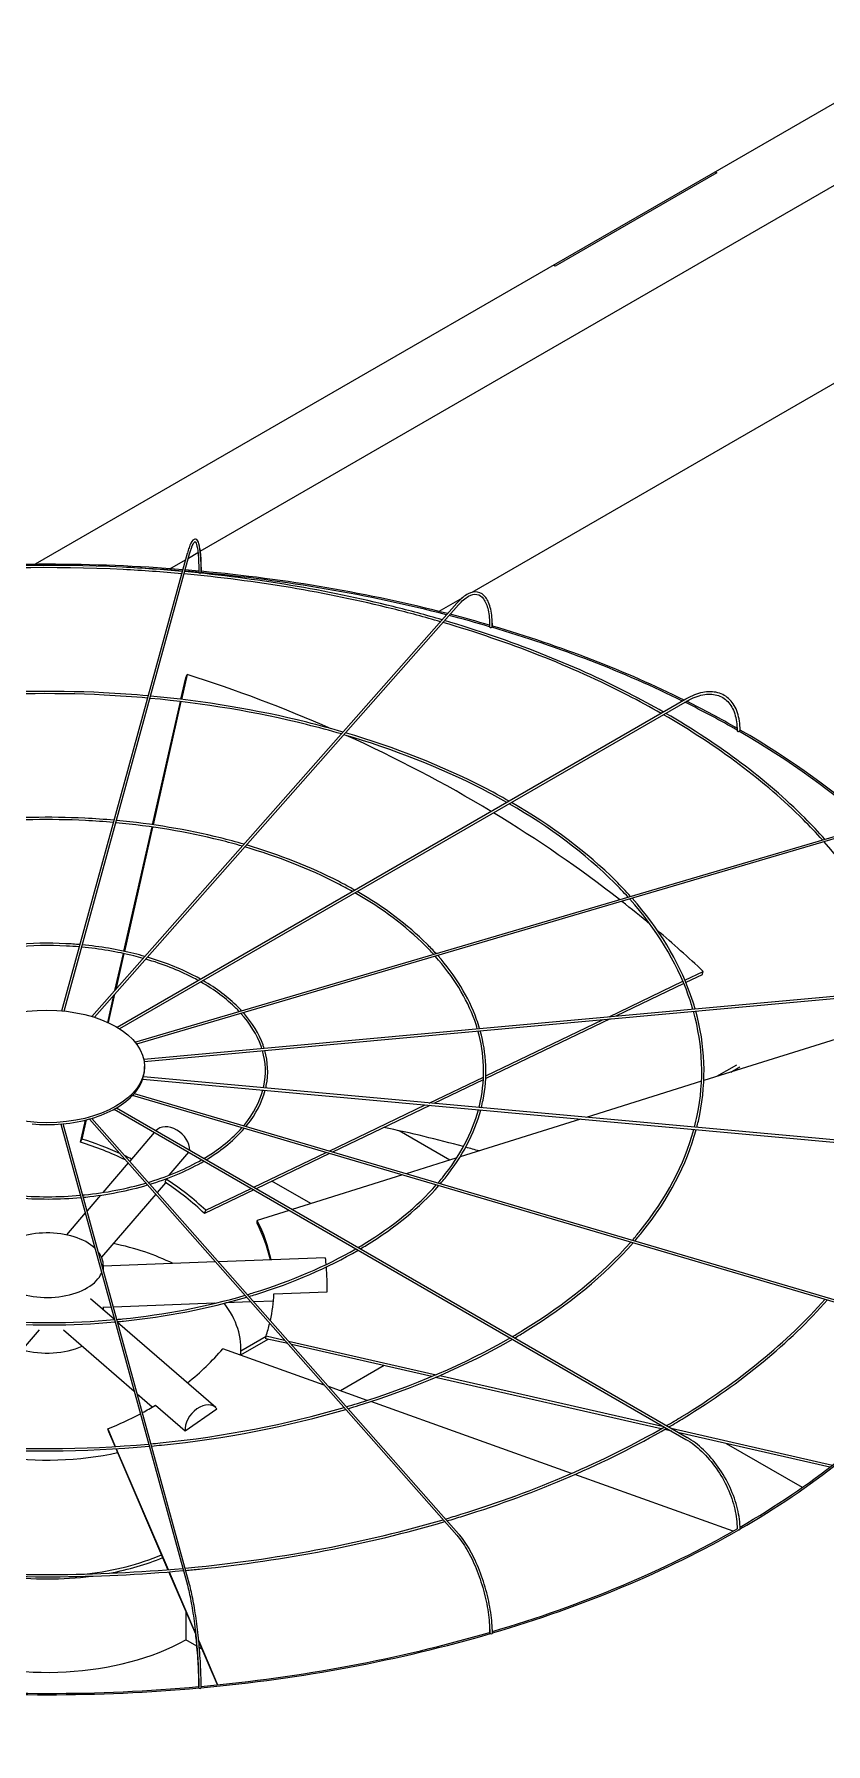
# Model space of a CAD drawing. Header units: millimetres. Extents: x -312439 to 477422, y -331570 to 212570.
# Drawn here: x 446152 to 447000, y 89317 to 91149 of the extents above; entities that cross this region are included whole.
import ezdxf

# ---------------------------------------------------------------- set-up
doc = ezdxf.new("R2010")
doc.units = ezdxf.units.MM

msp = doc.modelspace()

# ---------------------------------------------------------------- linework, layer by layer
at = {"color": 3, "linetype": 'Continuous', "lineweight": 0, "extrusion": (-1.11022e-16, 0.816497, 0.57735)}
for p, q in [((447136.996, 91148.621), (446153.38, 90580.73)), ((446330.1, 90594.759), (447136.916, 91060.575)), ((446883.474, 91000.25), (446710.269, 90900.25)), ((446881.742, 91001.25), (446883.474, 91000.25)), ((446710.269, 90900.25), (446708.537, 90901.25)), ((447136.916, 90848.575), (446620.875, 90550.638)), ((446181.819, 90102.431), (446316.287, 90592.6)), ((446184.294, 90102.194), (446318.649, 90591.952)), ((446297.632, 90576.014), (446314.392, 90585.69)), ((446317.41, 90587.432), (446327.616, 90593.325)), ((446604.808, 90539.011), (446214.131, 90096.329)), ((446216.695, 90095.533), (446606.645, 90537.39)), ((446610.443, 90544.615), (446585.623, 90530.286)), ((446309.403, 90436.102), (446314.632, 90459.185)), ((446315.962, 90462.617), (446309.942, 90436.037)), ((446314.632, 90459.185), (446315.962, 90462.617)), ((446850.321, 90436.404), (446241.129, 90084.687)), ((446851.546, 90434.283), (446243.494, 90083.224)), ((446278.973, 90301.756), (446308.859, 90433.7)), ((446309.398, 90433.635), (446279.509, 90301.68)), ((446248.28, 90166.25), (446278.431, 90299.36)), ((446278.966, 90299.283), (446248.808, 90166.136)), ((446260.171, 90068.854), (447028.741, 90294.948)), ((447029.432, 90292.598), (446261.807, 90066.782)), ((446238.766, 90124.243), (446247.739, 90163.861)), ((446248.266, 90163.747), (446239.51, 90125.086)), ((446849.264, 90135.105), (446868.87, 90144.515)), ((446867.54, 90141.083), (446868.87, 90144.515)), ((446269.548, 90050.558), (447122.636, 90128.567)), ((446270.005, 90048.14), (447122.859, 90126.128)), ((446768.09, 90096.146), (446847.053, 90134.044)), ((446848.029, 90131.719), (446775.28, 90096.804)), ((446867.54, 90141.083), (446850.241, 90132.78)), ((446231.009, 90090), (446237.638, 90119.263)), ((446238.382, 90120.106), (446231.51, 90089.769)), ((446768.949, 90093.765), (446635.79, 90029.857)), ((446635.909, 90032.708), (446761.758, 90093.108)), ((447094.976, 90098.395), (446869.449, 90027.744)), ((446270.414, 90040.805), (446270.414, 90042.805)), ((446904.48, 90044.358), (446883.122, 90032.027)), ((446898.269, 90036.772), (446907.944, 90042.358)), ((446268.478, 90029.244), (447122.636, 89951.137)), ((447122.859, 89953.577), (446269.201, 90031.638)), ((446575.349, 90003.643), (446633.414, 90031.51)), ((446633.271, 90028.648), (446580.238, 90003.196)), ((446866.962, 90026.965), (446743.448, 89988.271)), ((446237.731, 89996.979), (446850.321, 89643.3)), ((446240.208, 89998.377), (446851.546, 89645.421)), ((447028.741, 89784.756), (446257.413, 90011.661)), ((446259.251, 90013.674), (447029.432, 89787.106)), ((446468.185, 89952.211), (446571.044, 90001.577)), ((446575.933, 90001.13), (446471.794, 89951.149)), ((446180.773, 89981.088), (446316.287, 89487.105)), ((446318.649, 89487.753), (446183.251, 89981.311)), ((446201.936, 89961.644), (446207.32, 89985.413)), ((446207.906, 89985.56), (446203.266, 89965.076)), ((446211.386, 89986.486), (446604.808, 89540.693)), ((446213.989, 89987.238), (446606.645, 89542.314)), ((446737.37, 89986.367), (446608.388, 89945.961)), ((446201.936, 89961.644), (446203.266, 89965.076)), ((446280.828, 89972.097), (446254.481, 89941.356)), ((446597.504, 89942.551), (446543.119, 89973.95)), ((446317.62, 89950.855), (446296.496, 89926.207)), ((446387.359, 89913.419), (446464.887, 89950.628)), ((446468.495, 89949.566), (446390.001, 89911.894)), ((446604.784, 89944.832), (446550.779, 89927.914)), ((446252.871, 89939.478), (446225.667, 89907.736)), ((446546.576, 89926.597), (446428.567, 89889.628)), ((446223.236, 89904.899), (446208.826, 89888.086)), ((446282.414, 89906.003), (446224.447, 89838.367)), ((446292.961, 89918.309), (446284.023, 89907.881)), ((446387.326, 89910.61), (446334.614, 89885.311)), ((446335.944, 89888.743), (446384.684, 89912.136)), ((446448.485, 89895.868), (446406.779, 89919.946)), ((446334.614, 89885.311), (446335.944, 89888.743)), ((446425.391, 89888.633), (446391.048, 89877.875)), ((446206.902, 89885.841), (446186.845, 89862.438)), ((446390.953, 89874.918), (446391.048, 89877.875)), ((446346.524, 89833.358), (446226.25, 89828.9)), ((446463.89, 89837.708), (446349.688, 89833.475)), ((446226.25, 89829.944), (446226.25, 89824.57)), ((446408.892, 89799.281), (446466.12, 89801.402)), ((446238.153, 89771.592), (446212.611, 89793.727)), ((446234.576, 89784.963), (446225.569, 89784.63)), ((446226.25, 89784.655), (446226.25, 89781.907)), ((446345.704, 89789.082), (446237.09, 89785.057)), ((446384.335, 89790.514), (446357.608, 89789.523)), ((446408.414, 89791.407), (446387.499, 89790.631)), ((446093.069, 89685.075), (446157.91, 89760.732)), ((446259.328, 89694.736), (446183.654, 89760.313)), ((446346.597, 89677.617), (446241.604, 89768.602)), ((446462.843, 89701.556), (446354.137, 89740.383)), ((446400.507, 89753.389), (446373.529, 89737.813)), ((446373.529, 89733.813), (446402.733, 89750.674)), ((446373.529, 89733.457), (446373.529, 89740.707)), ((446400.437, 89751.198), (446400.532, 89754.155)), ((446423.716, 89745.891), (446400.437, 89751.198)), ((446400.532, 89754.155), (446420.426, 89749.62)), ((446424.515, 89748.688), (446582.684, 89712.632)), ((446578.106, 89710.698), (446427.806, 89744.959)), ((446526.91, 89722.368), (446480.154, 89695.373)), ((446823.765, 89654.699), (446582.199, 89709.765)), ((446586.743, 89711.707), (446826.499, 89657.054)), ((446278.715, 89677.935), (446262.66, 89691.848)), ((446508.865, 89685.118), (446467.614, 89699.852)), ((446281.99, 89679.89), (446313.786, 89652.337)), ((446313.786, 89652.337), (446347.981, 89676.157)), ((446727.874, 89606.894), (446512.639, 89683.77)), ((446230.943, 89654.566), (446239.063, 89635.651)), ((446232.178, 89651.23), (446230.943, 89654.566)), ((446238.871, 89635.639), (446232.178, 89651.23)), ((446835.023, 89652.132), (446827.289, 89653.895)), ((446834.594, 89655.209), (447007.311, 89615.837)), ((447004.345, 89613.535), (446843.118, 89650.287)), ((446295.476, 89503.784), (446239.898, 89633.248)), ((446240.09, 89633.259), (446295.667, 89503.799)), ((446974.974, 89591.899), (446893.888, 89638.714)), ((446900.931, 89545.083), (446731.245, 89605.69)), ((446325.172, 89434.611), (446296.496, 89501.409)), ((446296.686, 89501.424), (446325.105, 89435.226)), ((446314.571, 89459.305), (446314.571, 89428.629)), ((446326.426, 89421.784), (446314.571, 89428.629)), ((446328.422, 89427.499), (446348.635, 89380.415)), ((446348.446, 89380.395), (446328.48, 89426.905)), ((446332.079, 89418.52), (446329.088, 89420.248))]:
    msp.add_line(p, q, dxfattribs=at)
at = {"color": 3, "linetype": 'Continuous', "lineweight": 0}
for centre, major_axis, ratio, start_param, end_param in [((446166.355, 89975.269), (-1048.768, 0), 0.57735027, 4.57359934, 4.85199434), ((446166.355, 89975.269), (-1046.319, 0), 0.57735027, 4.57364216, 4.63432464), ((446166.355, 89975.269), (-1046.319, 0), 0.57735027, 4.55682048, 4.57124415), ((446166.355, 89975.269), (-1048.768, 0), 0.57735027, 4.55718579, 4.57120693), ((446329.698, 90572.024), (1.225, -0.004), 0.56474576, 3.14159265, 4.55699194), ((446329.698, 90572.024), (1.225, -0.004), 0.56474576, 4.55699194, 6.12778827), ((446166.355, 89975.269), (-1046.319, 0), 0.57735027, 4.2914666, 4.55448885), ((446329.89, 90572.722), (1.225, 0), 0.57735027, 5.71748689, 6.28318531), ((446166.355, 89975.269), (-1048.768, 0), 0.57735027, 4.29134899, 4.55463788), ((446166.355, 89975.269), (-1048.768, 0), 0.57735027, 4.24381435, 4.28857014), ((446166.355, 89975.269), (-1046.319, 0), 0.57735027, 4.24262693, 4.28868124), ((446641.219, 90513.585), (1.225, -0.01), 0.56597275, 3.14159265, 4.24604342), ((446641.219, 90513.585), (1.225, -0.01), 0.56597275, 4.24604342, 5.81683974), ((446166.355, 89975.269), (-1046.319, 0), 0.57735027, 4.00461262, 4.24016109), ((446641.775, 90514.215), (1.225, 0), 0.57735027, 5.29033196, 6.28318531), ((446166.355, 89975.269), (-1048.768, 0), 0.57735027, 4.00443097, 4.24060103), ((446167.685, 89807.99), (-942.562, 365.4), 0.65992862, 4.64663537, 4.80984928), ((446166.355, 89975.269), (-1046.319, 0), 0.57735027, 3.92863661, 4.00129229), ((446166.355, 89975.269), (-1048.768, 0), 0.57735027, 3.93098858, 4.00111844), ((446906.214, 90402.427), (1.225, -0.016), 0.56830663, 3.14159265, 3.93464288), ((446906.214, 90402.427), (1.225, -0.016), 0.56830663, 3.93464288, 5.50543921), ((446166.355, 89975.269), (-1046.319, 0), 0.57735027, 3.70570419, 3.9258203), ((446907.08, 90402.927), (-1.225, 0), 0.57735027, 1.83263032, 3.14159265), ((446166.355, 89975.269), (-1048.768, 0), 0.57735027, 3.70411228, 3.92650775), ((446167.685, 89807.99), (-942.562, 365.4), 0.65992862, 4.45394149, 4.62923067), ((446167.685, 89807.99), (-942.562, 365.4), 0.65992862, 4.28319099, 4.45112181), ((446167.685, 89807.99), (-942.562, 365.4), 0.65992862, 4.23904287, 4.2800546), ((446167.685, 89807.99), (-942.562, 365.4), 0.65992862, 4.15803474, 4.22871948), ((446165.922, 90040.805), (-104.492, 0), 0.57735027, 2.98808135, 3.14159265), ((446165.922, 90040.805), (-104.492, 0), 0.57735027, 2.67392209, 2.98094469), ((446165.922, 90040.805), (-104.492, 0), 0.57735027, 2.04560356, 2.35262616), ((446165.922, 90040.805), (-104.492, 0), 0.57735027, 2.35976282, 2.66678542), ((446165.922, 90040.805), (-104.492, 0), 0.57735027, 1.41728503, 1.72430763), ((446165.922, 90040.805), (-104.492, 0), 0.57735027, 1.73144429, 2.03846689), ((446298.945, 89959.264), (-16.786, 14.386), 0.73180825, 3.6699438, 6.25547108), ((446166.355, 89410.381), (1046.319, 0), 0.57735027, 1.13086203, 1.21917829), ((446166.355, 89804.558), (-226.18, 87.683), 0.65992862, 4.59602029, 4.80984928), ((446167.685, 89807.99), (226.18, -87.683), 0.65992862, 1.48816133, 1.66825663), ((446167.685, 89807.99), (226.18, -87.683), 0.65992862, 1.43137513, 1.46305029), ((446166.355, 89410.381), (1046.319, 0), 0.57735027, 1.11315293, 1.12829513), ((446166.355, 89804.558), (-226.18, 87.683), 0.65992862, 4.15803474, 4.39268064), ((446167.685, 89807.99), (226.18, -87.683), 0.65992862, 1.01644208, 1.25303729), ((446166.355, 89804.558), (242.456, -7.798), 0.79709982, 0.20115917, 0.41264052), ((446166.45, 89807.514), (242.456, -7.798), 0.79709982, 0.18583027, 0.41264052), ((446166.355, 89829.944), (-59.895, 0), 0.57735027, 3.69756416, 5.76575409), ((446166.355, 89740.707), (-207.174, 0), 0.57735027, 4.00561733, 4.36390833), ((446166.355, 89829.944), (-59.895, 0), 0.57735027, 3.02719924, 3.57014533), ((446464.709, 89815.616), (-0.819, 22.092), 0.05230802, 5.46284956, 6.28318531), ((446166.355, 89829.944), (-59.895, 0), 0.57735027, 0.78539816, 2.89978042), ((446464.709, 89815.616), (-0.819, 22.092), 0.05230802, 4.01155215, 5.31083021), ((446166.45, 89807.514), (242.456, -7.798), 0.79709982, 6.13145768, 6.28093219), ((446166.355, 89740.707), (-207.174, 0), 0.57735027, 3.08204121, 3.55783774), ((446166.45, 89807.514), (242.456, -7.798), 0.79709982, 6.04401129, 6.11604234), ((446166.355, 89770.322), (-59.895, 0), 0.57735027, 1.1079301, 2.23846982), ((446165.12, 89807.895), (-227.492, -84.221), 0.6873805, 2.02158825, 2.2576377), ((446166.355, 89975.269), (-1046.319, 0), 0.57735027, 2.35898226, 2.6687056), ((446166.355, 89975.269), (-1048.768, 0), 0.57735027, 2.35667794, 2.66891462), ((446165.12, 89807.895), (-227.492, -84.221), 0.6873805, 1.60582316, 1.76537716), ((446165.12, 89807.895), (-227.492, -84.221), 0.6873805, 1.7758456, 1.84274406), ((446332.119, 89660.91), (14.478, 16.707), 0.67950023, 6.14949631, 8.84418497), ((446166.355, 89740.707), (-207.174, 0), 0.57735027, 1.30817895, 1.9425337), ((446166.355, 89975.269), (-1046.319, 0), 0.57735027, 2.04376734, 2.35460013), ((446166.355, 89975.269), (-1048.768, 0), 0.57735027, 2.04258502, 2.35459852), ((446906.214, 89547.612), (-1.225, 0.017), 0.58625442, 0, 0.79329185), ((446907.08, 89547.112), (-1.225, 0), 0.57735027, 0.26183399, 3.14159265), ((446166.355, 89616.201), (-207.174, 0), 0.57735027, 1.77816663, 2.202298), ((446166.355, 89616.201), (-212.072, 0), 0.57735027, 1.89063678, 2.19285982), ((446166.355, 89616.201), (-212.072, 0), 0.57735027, 1.3476903, 1.79509044), ((446166.355, 89516.201), (-212.072, 0), 0.57735027, 0.98594125, 2.34464399), ((446166.355, 89975.269), (-1046.319, 0), 0.57735027, 1.72891751, 2.04055715), ((446166.355, 89975.269), (-1048.768, 0), 0.57735027, 1.72854634, 2.04038352), ((446641.219, 89436.454), (-1.225, 0.011), 0.58858829, 0, 0.47632773), ((446641.775, 89435.824), (-1.225, 0), 0.57735027, 0, 3.14159265), ((446166.355, 89412.381), (-1048.768, 0), 0.57735027, 0, 3.14159265), ((446166.355, 89975.269), (-1048.768, 0), 0.57735027, 1.41453598, 1.72626058), ((446166.355, 89975.269), (-1046.319, 0), 0.57735027, 1.41438895, 1.72636573), ((446329.698, 89378.015), (-1.225, 0.004), 0.58981528, 0, 0.15883691), ((446329.89, 89377.317), (-1.225, 0), 0.57735027, 0, 3.14159265)]:
    msp.add_ellipse(centre, major_axis=major_axis, ratio=ratio, start_param=start_param, end_param=end_param, dxfattribs=at)
msp.add_ellipse((446165.922, 90042.805), major_axis=(-104.492, 0), ratio=0.57735027, dxfattribs=at)
for points, knots in [([(446331.114, 90572.722), (446331.114, 90579.536), (446330.908, 90585.602), (446330.097, 90595.675), (446329.5, 90599.672), (446327.892, 90605.359), (446326.99, 90607.42), (446323.85, 90607.881), (446322.857, 90607.291), (446320.652, 90604.949), (446319.422, 90602.332), (446317.504, 90596.806), (446316.895, 90594.815), (446316.287, 90592.6)], [4.71238898, 4.71238898, 4.71238898, 4.71238898, 5.02654825, 5.02654825, 5.34070751, 5.34070751, 5.65486678, 5.65486678, 5.82360284, 5.82360284, 6.1377621, 6.1377621, 6.28318531, 6.28318531, 6.28318531, 6.28318531]), ([(446318.649, 90591.952), (446319.922, 90596.592), (446321.199, 90600.158), (446323.424, 90604.48), (446324.42, 90605.079), (446324.527, 90605.079), (446325.346, 90604.484), (446326.755, 90599.827), (446327.332, 90596.427), (446328.174, 90587.454), (446328.422, 90581.734), (446328.475, 90574.182), (446328.477, 90573.114), (446328.473, 90572.027)], [0, 0, 0, 0, 0.31526689, 0.31526689, 0.60947257, 0.60947257, 0.92674061, 0.92674061, 1.22083726, 1.22083726, 1.53563039, 1.53563039, 1.5863402, 1.5863402, 1.5863402, 1.5863402]), ([(446329.587, 90597.263), (446329.624, 90597.02), (446329.66, 90596.773), (446330.267, 90592.426), (446330.644, 90587.213), (446330.897, 90578.264), (446330.932, 90575.223), (446330.923, 90572.022)], [7.384497053, 7.384497053, 7.384497053, 7.384497053, 7.403952931, 7.403952931, 7.721220971, 7.721220971, 7.869487909, 7.869487909, 7.869487909, 7.869487909]), ([(446310.933, 90573.081), (446289.688, 90575.003), (446268.328, 90576.502), (446171.628, 90581.346), (446095.562, 90579.833), (446020.911, 90573.081)], [3.771589677, 3.771589677, 3.771589677, 3.771589677, 3.840445898, 3.840445898, 4.082391957, 4.082391957, 4.082391957, 4.082391957]), ([(446310.274, 90570.681), (446289.482, 90572.556), (446268.581, 90574.025), (446172.329, 90578.897), (446096.24, 90577.414), (446021.57, 90570.681)], [3.7720633, 3.7720633, 3.7720633, 3.7720633, 3.839550132, 3.839550132, 4.081918334, 4.081918334, 4.081918334, 4.081918334]), ([(446587.357, 90519.237), (446570.629, 90524.11), (446553.647, 90528.694), (446464.972, 90550.779), (446389.632, 90563.401), (446312.752, 90570.456)], [3.459637643, 3.459637643, 3.459637643, 3.459637643, 3.519736913, 3.519736913, 3.769381517, 3.769381517, 3.769381517, 3.769381517]), ([(446589.147, 90521.266), (446571.885, 90526.312), (446554.353, 90531.049), (446465.255, 90553.207), (446390.098, 90565.797), (446313.411, 90572.855)], [3.458315721, 3.458315721, 3.458315721, 3.458315721, 3.520259366, 3.520259366, 3.768912043, 3.768912043, 3.768912043, 3.768912043]), ([(446643, 90514.215), (446643, 90521.075), (446642.398, 90527.271), (446640.012, 90537.772), (446638.234, 90542.084), (446633.511, 90548.423), (446630.516, 90550.446), (446623.956, 90551.585), (446620.518, 90550.891), (446613.266, 90547.21), (446609.408, 90544.067), (446605.311, 90539.577), (446605.06, 90539.296), (446604.808, 90539.011)], [4.71238898, 4.71238898, 4.71238898, 4.71238898, 5.02654825, 5.02654825, 5.34070751, 5.34070751, 5.65486678, 5.65486678, 5.94845155, 5.94845155, 6.26261081, 6.26261081, 6.28318531, 6.28318531, 6.28318531, 6.28318531]), ([(446606.645, 90537.39), (446610.301, 90541.533), (446613.932, 90544.595), (446620.664, 90548.283), (446623.727, 90548.908), (446629.092, 90547.968), (446631.48, 90546.392), (446635.588, 90540.799), (446637.253, 90536.78), (446639.462, 90526.769), (446640.021, 90520.806), (446639.997, 90513.98), (446639.996, 90513.788), (446639.994, 90513.595)], [6.28318531, 6.28318531, 6.28318531, 6.28318531, 6.59783007, 6.59783007, 6.91209691, 6.91209691, 7.22936495, 7.22936495, 7.54663299, 7.54663299, 7.86046851, 7.86046851, 7.86952551, 7.86952551, 7.86952551, 7.86952551]), ([(446823.729, 90421.051), (446811.991, 90427.756), (446799.944, 90434.281), (446727.862, 90471.302), (446661.253, 90497.543), (446589.953, 90518.477)], [3.146975566, 3.146975566, 3.146975566, 3.146975566, 3.199958928, 3.199958928, 3.456525414, 3.456525414, 3.456525414, 3.456525414]), ([(446826.184, 90422.469), (446814.004, 90429.451), (446801.494, 90436.24), (446729.095, 90473.418), (446662.74, 90499.59), (446591.742, 90520.504)], [3.145113132, 3.145113132, 3.145113132, 3.145113132, 3.200037836, 3.200037836, 3.455209352, 3.455209352, 3.455209352, 3.455209352]), ([(446642.406, 90517.632), (446642.429, 90516.816), (446642.442, 90515.988), (446642.449, 90514.631), (446642.448, 90514.108), (446642.444, 90513.581)], [7.8059806913, 7.8059806913, 7.8059806913, 7.8059806913, 7.8451401512, 7.8451401512, 7.8694167814, 7.8694167814, 7.8694167814, 7.8694167814]), ([(446274.366, 90439.786), (446258.517, 90441.214), (446242.584, 90442.329), (446170.269, 90445.945), (446113.348, 90444.82), (446057.478, 90439.786)], [3.772165081, 3.772165081, 3.772165081, 3.772165081, 3.840593344, 3.840593344, 4.081816553, 4.081816553, 4.081816553, 4.081816553]), ([(446273.707, 90437.386), (446258.312, 90438.767), (446242.837, 90439.853), (446170.971, 90443.496), (446114.027, 90442.401), (446058.137, 90437.386)], [3.772797592, 3.772797592, 3.772797592, 3.772797592, 3.839399606, 3.839399606, 4.081184042, 4.081184042, 4.081184042, 4.081184042]), ([(446481.238, 90398.992), (446468.98, 90402.551), (446456.542, 90405.903), (446390.345, 90422.394), (446333.844, 90431.865), (446276.186, 90437.161)], [3.460983159, 3.460983159, 3.460983159, 3.460983159, 3.519648571, 3.519648571, 3.769222865, 3.769222865, 3.769222865, 3.769222865]), ([(446483.029, 90401.022), (446470.237, 90404.753), (446457.248, 90408.258), (446390.628, 90424.822), (446334.309, 90434.26), (446276.844, 90439.56)], [3.459218713, 3.459218713, 3.459218713, 3.459218713, 3.520344822, 3.520344822, 3.768597722, 3.768597722, 3.768597722, 3.768597722]), ([(446908.305, 90402.927), (446908.305, 90409.828), (446907.36, 90416.208), (446903.626, 90427.322), (446900.833, 90432.057), (446893.639, 90439.337), (446889.246, 90441.88), (446879.376, 90444.486), (446873.909, 90444.554), (446862.452, 90442.278), (446856.456, 90439.927), (446850.427, 90436.465), (446850.374, 90436.435), (446850.321, 90436.404)], [3.14159265, 3.14159265, 3.14159265, 3.14159265, 3.45575192, 3.45575192, 3.76991118, 3.76991118, 4.08269654, 4.08269654, 4.39544819, 4.39544819, 4.70960746, 4.70960746, 4.71238898, 4.71238898, 4.71238898, 4.71238898]), ([(446851.546, 90434.283), (446857.296, 90437.603), (446863.021, 90439.844), (446873.818, 90441.984), (446878.884, 90441.885), (446887.888, 90439.43), (446891.833, 90437.081), (446898.324, 90430.308), (446900.867, 90425.874), (446904.246, 90415.286), (446905.079, 90409.136), (446904.989, 90402.444)], [1.57079633, 1.57079633, 1.57079633, 1.57079633, 1.88806437, 1.88806437, 2.20533241, 2.20533241, 2.52260045, 2.52260045, 2.83986849, 2.83986849, 3.15713653, 3.15713653, 3.15713653, 3.15713653]), ([(446996.474, 90285.456), (446989.841, 90292.856), (446982.911, 90300.168), (446934.691, 90348.357), (446884.281, 90386.214), (446826.187, 90419.642)], [2.833719703, 2.833719703, 2.833719703, 2.833719703, 2.880073873, 2.880073873, 3.143270218, 3.143270218, 3.143270218, 3.143270218]), ([(446999.076, 90286.221), (446992.198, 90293.929), (446985.001, 90301.54), (446936.594, 90349.933), (446886.409, 90387.691), (446828.637, 90421.057)], [2.831913395, 2.831913395, 2.831913395, 2.831913395, 2.879924499, 2.879924499, 3.141418031, 3.141418031, 3.141418031, 3.141418031]), ([(446660.91, 90327.048), (446651.962, 90332.166), (446642.776, 90337.144), (446588.666, 90364.93), (446538.886, 90384.567), (446485.625, 90400.261)], [3.146361804, 3.146361804, 3.146361804, 3.146361804, 3.200049713, 3.200049713, 3.455080387, 3.455080387, 3.455080387, 3.455080387]), ([(446658.454, 90325.63), (446649.947, 90330.47), (446641.226, 90335.185), (446587.433, 90362.814), (446537.398, 90382.519), (446483.836, 90398.234)], [3.148849473, 3.148849473, 3.148849473, 3.148849473, 3.199944541, 3.199944541, 3.456834427, 3.456834427, 3.456834427, 3.456834427]), ([(446790.836, 90224.963), (446785.829, 90230.552), (446780.598, 90236.073), (446744.433, 90272.23), (446706.746, 90300.584), (446663.366, 90325.637)], [2.833499431, 2.833499431, 2.833499431, 2.833499431, 2.879899034, 2.879899034, 3.141439875, 3.141439875, 3.141439875, 3.141439875]), ([(446237.811, 90306.535), (446227.355, 90307.47), (446216.844, 90308.201), (446168.907, 90310.59), (446131.126, 90309.853), (446094.033, 90306.535)], [3.773286698, 3.773286698, 3.773286698, 3.773286698, 3.840886477, 3.840886477, 4.080694936, 4.080694936, 4.080694936, 4.080694936]), ([(446237.153, 90304.134), (446227.15, 90305.024), (446217.097, 90305.725), (446169.609, 90308.141), (446131.805, 90307.433), (446094.691, 90304.134)], [3.774238416, 3.774238416, 3.774238416, 3.774238416, 3.839097695, 3.839097695, 4.079743218, 4.079743218, 4.079743218, 4.079743218]), ([(446788.232, 90224.197), (446783.471, 90229.479), (446778.508, 90234.702), (446742.53, 90270.654), (446704.618, 90299.107), (446660.915, 90324.222)], [2.83591825, 2.83591825, 2.83591825, 2.83591825, 2.880098074, 2.880098074, 3.143909361, 3.143909361, 3.143909361, 3.143909361]), ([(446375.151, 90278.783), (446367.354, 90281.032), (446359.448, 90283.156), (446315.723, 90294.054), (446278.063, 90300.372), (446239.631, 90303.91)], [3.463595352, 3.463595352, 3.463595352, 3.463595352, 3.51947091, 3.51947091, 3.768879274, 3.768879274, 3.768879274, 3.768879274]), ([(446376.943, 90280.814), (446368.611, 90283.234), (446360.154, 90285.51), (446316.006, 90296.482), (446278.529, 90302.768), (446240.289, 90306.309)], [3.46094335, 3.46094335, 3.46094335, 3.46094335, 3.520514255, 3.520514255, 3.7679441, 3.7679441, 3.7679441, 3.7679441]), ([(446493.215, 90230.229), (446487.931, 90233.215), (446482.523, 90236.128), (446447.013, 90254.367), (446413.563, 90267.534), (446377.75, 90278.027)], [3.152476318, 3.152476318, 3.152476318, 3.152476318, 3.199914714, 3.199914714, 3.457374967, 3.457374967, 3.457374967, 3.457374967]), ([(446495.676, 90231.65), (446489.946, 90234.911), (446484.072, 90238.087), (446448.246, 90256.483), (446415.051, 90269.582), (446379.539, 90280.054)], [3.148732281, 3.148732281, 3.148732281, 3.148732281, 3.200072384, 3.200072384, 3.454746323, 3.454746323, 3.454746323, 3.454746323]), ([(447088.469, 90125.443), (447086.447, 90132.524), (447084.18, 90139.583), (447064.715, 90194.081), (447036.588, 90240.244), (446998.278, 90283.433)], [2.519571261, 2.519571261, 2.519571261, 2.519571261, 2.559550642, 2.559550642, 2.829500903, 2.829500903, 2.829500903, 2.829500903]), ([(446580.016, 90162.945), (446577.122, 90166.123), (446574.118, 90169.269), (446550.38, 90192.987), (446524.979, 90212.028), (446495.682, 90228.825)], [2.840166791, 2.840166791, 2.840166791, 2.840166791, 2.880145835, 2.880145835, 3.145067211, 3.145067211, 3.145067211, 3.145067211]), ([(446582.626, 90163.713), (446579.482, 90167.196), (446576.208, 90170.64), (446552.283, 90194.563), (446527.107, 90213.505), (446498.134, 90230.24)], [2.836508955, 2.836508955, 2.836508955, 2.836508955, 2.879847671, 2.879847671, 3.141363941, 3.141363941, 3.141363941, 3.141363941]), ([(446857.653, 90104.336), (446856.209, 90109.327), (446854.601, 90114.303), (446840.09, 90154.965), (446818.911, 90189.691), (446790.04, 90222.175)], [2.521788299, 2.521788299, 2.521788299, 2.521788299, 2.55939978, 2.55939978, 2.830291828, 2.830291828, 2.830291828, 2.830291828]), ([(446860.137, 90104.563), (446858.599, 90109.915), (446856.876, 90115.248), (446842.204, 90156.112), (446821.171, 90190.644), (446792.636, 90222.939)], [2.520659116, 2.520659116, 2.520659116, 2.520659116, 2.560589234, 2.560589234, 2.827907762, 2.827907762, 2.827907762, 2.827907762]), ([(446201.256, 90173.283), (446196.193, 90173.726), (446191.106, 90174.074), (446167.546, 90175.236), (446148.904, 90174.885), (446130.588, 90173.283)], [3.776630452, 3.776630452, 3.776630452, 3.776630452, 3.841752063, 3.841752063, 4.077351182, 4.077351182, 4.077351182, 4.077351182]), ([(446200.597, 90170.882), (446195.988, 90171.28), (446191.358, 90171.598), (446168.248, 90172.786), (446149.583, 90172.465), (446131.247, 90170.882)], [3.778551419, 3.778551419, 3.778551419, 3.778551419, 3.838185012, 3.838185012, 4.075430215, 4.075430215, 4.075430215, 4.075430215]), ([(446269.059, 90158.569), (446265.726, 90159.511), (446262.355, 90160.408), (446241.101, 90165.713), (446222.284, 90168.88), (446203.076, 90170.66)], [3.471418325, 3.471418325, 3.471418325, 3.471418325, 3.518930063, 3.518930063, 3.767850767, 3.767850767, 3.767850767, 3.767850767]), ([(446270.855, 90160.604), (446266.984, 90161.714), (446263.061, 90162.762), (446241.385, 90168.142), (446222.749, 90171.276), (446203.735, 90173.059)], [3.466082688, 3.466082688, 3.466082688, 3.466082688, 3.521010964, 3.521010964, 3.765995554, 3.765995554, 3.765995554, 3.765995554]), ([(446626.845, 90083.23), (446625.978, 90086.147), (446625.028, 90089.055), (446615.469, 90115.881), (446601.25, 90139.158), (446581.835, 90160.927)], [2.526062853, 2.526062853, 2.526062853, 2.526062853, 2.559096419, 2.559096419, 2.831723129, 2.831723129, 2.831723129, 2.831723129]), ([(446629.332, 90083.458), (446628.369, 90086.734), (446627.302, 90090), (446617.583, 90117.028), (446603.51, 90140.112), (446584.432, 90161.691)], [2.5243135, 2.5243135, 2.5243135, 2.5243135, 2.560878912, 2.560878912, 2.828143092, 2.828143092, 2.828143092, 2.828143092]), ([(446327.964, 90134.821), (446325.91, 90135.956), (446323.82, 90137.07), (446306.594, 90145.92), (446289.729, 90152.548), (446271.665, 90157.82)], [3.163350536, 3.163350536, 3.163350536, 3.163350536, 3.199816759, 3.199816759, 3.458993739, 3.458993739, 3.458993739, 3.458993739]), ([(446330.436, 90136.248), (446327.929, 90137.655), (446325.37, 90139.029), (446307.827, 90148.036), (446291.217, 90154.596), (446273.454, 90159.847)], [3.15578841, 3.15578841, 3.15578841, 3.15578841, 3.200131949, 3.200131949, 3.453750875, 3.453750875, 3.453750875, 3.453750875]), ([(446371.778, 90101.686), (446370.765, 90102.765), (446369.727, 90103.836), (446358.23, 90115.32), (446345.339, 90124.949), (446330.448, 90133.427)], [2.852936139, 2.852936139, 2.852936139, 2.852936139, 2.880283876, 2.880283876, 3.148538696, 3.148538696, 3.148538696, 3.148538696]), ([(446374.405, 90102.459), (446373.132, 90103.84), (446371.818, 90105.207), (446360.132, 90116.896), (446347.468, 90126.427), (446332.902, 90134.844)], [2.84544614, 2.84544614, 2.84544614, 2.84544614, 2.879690294, 2.879690294, 3.141137935, 3.141137935, 3.141137935, 3.141137935]), ([(446396.011, 90062.122), (446395.741, 90062.965), (446395.457, 90063.807), (446390.85, 90076.795), (446383.589, 90088.624), (446373.627, 90099.677)], [2.538956365, 2.538956365, 2.538956365, 2.538956365, 2.558172992, 2.558172992, 2.836025224, 2.836025224, 2.836025224, 2.836025224]), ([(446398.508, 90062.35), (446398.131, 90063.552), (446397.727, 90064.75), (446392.963, 90077.944), (446385.849, 90089.578), (446376.228, 90100.442)], [2.535128932, 2.535128932, 2.535128932, 2.535128932, 2.561728893, 2.561728893, 2.828841782, 2.828841782, 2.828841782, 2.828841782]), ([(446859.406, 89977.668), (446860.513, 89981.907), (446861.503, 89986.156), (446869.966, 90027.462), (446868.604, 90065.1), (446858.335, 90101.939)], [2.206572109, 2.206572109, 2.206572109, 2.206572109, 2.238438586, 2.238438586, 2.515769314, 2.515769314, 2.515769314, 2.515769314]), ([(446861.878, 89977.441), (446863.063, 89982.01), (446864.114, 89986.591), (446872.383, 90028.053), (446870.959, 90065.521), (446860.814, 90102.166)], [2.20754654, 2.20754654, 2.20754654, 2.20754654, 2.241548585, 2.241548585, 2.514698228, 2.514698228, 2.514698228, 2.514698228]), ([(446628.6, 89998.773), (446629.217, 90001.196), (446629.776, 90003.623), (446635.402, 90030.896), (446634.478, 90056.133), (446627.537, 90080.834)], [2.210316481, 2.210316481, 2.210316481, 2.210316481, 2.237655596, 2.237655596, 2.51702204, 2.51702204, 2.51702204, 2.51702204]), ([(446631.07, 89998.547), (446631.763, 90001.3), (446632.384, 90004.058), (446637.818, 90031.487), (446636.833, 90056.555), (446630.017, 90081.061)], [2.211718384, 2.211718384, 2.211718384, 2.211718384, 2.242315601, 2.242315601, 2.515402874, 2.515402874, 2.515402874, 2.515402874]), ([(446397.775, 90019.881), (446397.917, 90020.485), (446398.051, 90021.09), (446400.837, 90034.331), (446400.352, 90047.166), (446396.738, 90059.729)], [2.221614787, 2.221614787, 2.221614787, 2.221614787, 2.235297735, 2.235297735, 2.520800805, 2.520800805, 2.520800805, 2.520800805]), ([(446400.237, 90019.655), (446400.452, 90020.59), (446400.651, 90021.526), (446403.251, 90034.922), (446402.705, 90047.588), (446399.22, 90059.956)], [2.224061215, 2.224061215, 2.224061215, 2.224061215, 2.244587809, 2.244587809, 2.517487833, 2.517487833, 2.517487833, 2.517487833]), ([(446376.449, 89979.197), (446376.858, 89979.683), (446377.262, 89980.169), (446387.203, 89992.334), (446393.786, 90004.777), (446397.172, 90017.476)], [1.903307061, 1.903307061, 1.903307061, 1.903307061, 1.915350543, 1.915350543, 2.203452943, 2.203452943, 2.203452943, 2.203452943]), ([(446379.011, 89978.443), (446379.511, 89979.046), (446380.003, 89979.652), (446389.82, 89991.959), (446396.302, 90004.454), (446399.646, 90017.25)], [1.909987851, 1.909987851, 1.909987851, 1.909987851, 1.924618049, 1.924618049, 2.206425781, 2.206425781, 2.206425781, 2.206425781]), ([(446584.671, 89917.944), (446586.304, 89919.837), (446587.899, 89921.741), (446608.18, 89946.71), (446621.181, 89971.273), (446627.97, 89996.371)], [1.894116328, 1.894116328, 1.894116328, 1.894116328, 1.917671716, 1.917671716, 2.201274894, 2.201274894, 2.201274894, 2.201274894]), ([(446587.248, 89917.185), (446588.969, 89919.197), (446590.647, 89921.222), (446610.8, 89946.336), (446623.699, 89970.951), (446630.445, 89996.145)], [1.897570624, 1.897570624, 1.897570624, 1.897570624, 1.922320382, 1.922320382, 2.202808492, 2.202808492, 2.202808492, 2.202808492]), ([(446333.958, 89944.251), (446334.56, 89944.609), (446335.158, 89944.968), (446351.333, 89954.794), (446364.494, 89965.56), (446374.695, 89977.16)], [1.585149833, 1.585149833, 1.585149833, 1.585149833, 1.596233634, 1.596233634, 1.886390456, 1.886390456, 1.886390456, 1.886390456]), ([(446336.385, 89942.849), (446337.009, 89943.225), (446337.629, 89943.603), (446353.852, 89953.608), (446367.048, 89964.558), (446377.281, 89976.399)], [1.592315094, 1.592315094, 1.592315094, 1.592315094, 1.603748231, 1.603748231, 1.893388943, 1.893388943, 1.893388943, 1.893388943]), ([(446792.881, 89856.693), (446795.748, 89859.992), (446798.538, 89863.314), (446829.158, 89901.087), (446848.576, 89937.77), (446858.766, 89975.266)], [1.891059564, 1.891059564, 1.891059564, 1.891059564, 1.918447026, 1.918447026, 2.200552897, 2.200552897, 2.200552897, 2.200552897]), ([(446795.464, 89855.934), (446798.417, 89859.351), (446801.288, 89862.793), (446831.779, 89900.713), (446851.095, 89937.448), (446861.243, 89975.04)], [1.893387733, 1.893387733, 1.893387733, 1.893387733, 1.921549455, 1.921549455, 2.201585872, 2.201585872, 2.201585872, 2.201585872]), ([(446274.509, 89918.662), (446275.199, 89918.87), (446275.888, 89919.08), (446296.767, 89925.535), (446315.349, 89933.496), (446331.525, 89942.827)], [1.267045676, 1.267045676, 1.267045676, 1.267045676, 1.27702015, 1.27702015, 1.570336557, 1.570336557, 1.570336557, 1.570336557]), ([(446276.291, 89916.643), (446277.04, 89916.872), (446277.788, 89917.103), (446298.912, 89923.727), (446317.657, 89931.866), (446333.971, 89941.415)], [1.272186296, 1.272186296, 1.272186296, 1.272186296, 1.282962347, 1.282962347, 1.577666055, 1.577666055, 1.577666055, 1.577666055]), ([(446130.157, 89904.851), (446130.627, 89904.809), (446131.096, 89904.768), (446154.774, 89902.743), (446178.501, 89902.785), (446201.687, 89904.851)], [0.632258371, 0.632258371, 0.632258371, 0.632258371, 0.638337859, 0.638337859, 0.938537956, 0.938537956, 0.938537956, 0.938537956]), ([(446204.164, 89905.08), (446204.815, 89905.142), (446205.466, 89905.206), (446228.977, 89907.568), (446251.237, 89911.838), (446271.921, 89917.892)], [0.949238609, 0.949238609, 0.949238609, 0.949238609, 0.957681574, 0.957681574, 1.254620941, 1.254620941, 1.254620941, 1.254620941]), ([(446204.822, 89902.682), (446205.693, 89902.766), (446206.564, 89902.853), (446230.466, 89905.32), (446252.883, 89909.69), (446273.71, 89915.866)], [0.951064936, 0.951064936, 0.951064936, 0.951064936, 0.962301991, 0.962301991, 1.259854639, 1.259854639, 1.259854639, 1.259854639]), ([(446293.249, 89922.358), (446293.232, 89922.204), (446293.213, 89922.052), (446293.032, 89920.75), (446292.75, 89919.672), (446292.373, 89918.699)], [25.28971129, 25.28971129, 25.28971129, 25.28971129, 25.51327082, 25.51327082, 27.21415767, 27.21415767, 27.21415767, 27.21415767]), ([(446499.198, 89848.849), (446501.401, 89850.14), (446503.582, 89851.443), (446536.547, 89871.545), (446562.621, 89892.893), (446582.899, 89915.911)], [1.577975631, 1.577975631, 1.577975631, 1.577975631, 1.598113062, 1.598113062, 1.885671956, 1.885671956, 1.885671956, 1.885671956]), ([(446501.636, 89847.442), (446503.857, 89848.752), (446506.056, 89850.075), (446539.069, 89870.359), (446565.179, 89891.892), (446585.489, 89915.15)], [1.581619842, 1.581619842, 1.581619842, 1.581619842, 1.601882376, 1.601882376, 1.889205457, 1.889205457, 1.889205457, 1.889205457]), ([(446129.499, 89902.451), (446130.375, 89902.372), (446131.252, 89902.296), (446155.382, 89900.279), (446179.133, 89900.356), (446202.345, 89902.451)], [0.630366287, 0.630366287, 0.630366287, 0.630366287, 0.641648359, 0.641648359, 0.94043004, 0.94043004, 0.94043004, 0.94043004]), ([(446664.433, 89753.451), (446668.242, 89755.672), (446672.006, 89757.917), (446721.763, 89788.296), (446760.748, 89820.226), (446791.103, 89854.663)], [1.575583148, 1.575583148, 1.575583148, 1.575583148, 1.598741205, 1.598741205, 1.885432931, 1.885432931, 1.885432931, 1.885432931]), ([(446666.875, 89752.041), (446670.701, 89754.282), (446674.481, 89756.549), (446724.285, 89787.11), (446763.307, 89819.225), (446793.695, 89853.901)], [1.578026357, 1.578026357, 1.578026357, 1.578026357, 1.601256762, 1.601256762, 1.887796271, 1.887796271, 1.887796271, 1.887796271]), ([(446380.597, 89798.452), (446382.907, 89799.14), (446385.206, 89799.839), (446427.623, 89812.999), (446464.564, 89828.852), (446496.757, 89847.43)], [1.261848076, 1.261848076, 1.261848076, 1.261848076, 1.278507505, 1.278507505, 1.570566343, 1.570566343, 1.570566343, 1.570566343]), ([(446382.383, 89796.429), (446384.75, 89797.139), (446387.107, 89797.86), (446429.769, 89811.191), (446466.874, 89827.222), (446499.204, 89846.017)], [1.264451017, 1.264451017, 1.264451017, 1.264451017, 1.281488092, 1.281488092, 1.574251683, 1.574251683, 1.574251683, 1.574251683]), ([(446240.719, 89771.828), (446242.718, 89772.015), (446244.714, 89772.209), (446292.324, 89777.025), (446336.736, 89785.575), (446378.006, 89797.685)], [0.945863763, 0.945863763, 0.945863763, 0.945863763, 0.95883914, 0.95883914, 1.255627672, 1.255627672, 1.255627672, 1.255627672]), ([(446241.377, 89769.429), (446243.596, 89769.638), (446245.813, 89769.856), (446293.813, 89774.777), (446338.381, 89783.427), (446379.795, 89795.659)], [0.946791669, 0.946791669, 0.946791669, 0.946791669, 0.961156725, 0.961156725, 1.25825401, 1.25825401, 1.25825401, 1.25825401]), ([(446829.626, 89658.077), (446835.056, 89661.234), (446840.418, 89664.43), (446906.962, 89705.084), (446958.848, 89747.583), (446999.276, 89793.424)], [1.574326589, 1.574326589, 1.574326589, 1.574326589, 1.599055591, 1.599055591, 1.885237716, 1.885237716, 1.885237716, 1.885237716]), ([(446832.07, 89656.665), (446837.516, 89659.844), (446842.894, 89663.061), (446909.485, 89703.898), (446961.408, 89746.582), (447001.867, 89792.662)], [1.576164321, 1.576164321, 1.576164321, 1.576164321, 1.600943265, 1.600943265, 1.88701346, 1.88701346, 1.88701346, 1.88701346]), ([(446092.944, 89769.2), (446094.719, 89769.039), (446096.496, 89768.884), (446144.838, 89764.821), (446192.418, 89764.978), (446238.9, 89769.2)], [0.629347255, 0.629347255, 0.629347255, 0.629347255, 0.640828535, 0.640828535, 0.941449071, 0.941449071, 0.941449071, 0.941449071]), ([(446093.603, 89771.6), (446094.971, 89771.477), (446096.34, 89771.357), (446144.23, 89767.285), (446191.785, 89767.406), (446238.241, 89771.6)], [0.630291706, 0.630291706, 0.630291706, 0.630291706, 0.639167998, 0.639167998, 0.940504621, 0.940504621, 0.940504621, 0.940504621]), ([(446486.684, 89678.244), (446490.613, 89679.41), (446494.524, 89680.597), (446558.479, 89700.464), (446613.78, 89724.209), (446661.989, 89752.034)], [1.260112578, 1.260112578, 1.260112578, 1.260112578, 1.279004431, 1.279004431, 1.570642983, 1.570642983, 1.570642983, 1.570642983]), ([(446488.47, 89676.219), (446492.458, 89677.408), (446496.426, 89678.618), (446560.625, 89698.655), (446616.09, 89722.578), (446664.437, 89750.62)], [1.261855173, 1.261855173, 1.261855173, 1.261855173, 1.280993608, 1.280993608, 1.573104483, 1.573104483, 1.573104483, 1.573104483]), ([(446277.274, 89638.577), (446280.62, 89638.888), (446283.963, 89639.212), (446355.671, 89646.482), (446422.234, 89659.312), (446484.092, 89677.479)], [0.944736348, 0.944736348, 0.944736348, 0.944736348, 0.959225727, 0.959225727, 1.25596384, 1.25596384, 1.25596384, 1.25596384]), ([(446277.932, 89636.178), (446281.499, 89636.511), (446285.062, 89636.859), (446357.16, 89644.235), (446423.88, 89657.164), (446485.881, 89675.452)], [0.945358255, 0.945358255, 0.945358255, 0.945358255, 0.960772431, 0.960772431, 1.257716852, 1.257716852, 1.257716852, 1.257716852]), ([(446592.737, 89558.073), (446598.299, 89559.719), (446603.832, 89561.398), (446689.319, 89587.969), (446762.965, 89619.598), (446827.181, 89656.66)], [1.259205702, 1.259205702, 1.259205702, 1.259205702, 1.279253109, 1.279253109, 1.570621219, 1.570621219, 1.570621219, 1.570621219]), ([(446594.524, 89556.048), (446600.144, 89557.717), (446605.734, 89559.418), (446691.465, 89586.16), (446765.275, 89617.967), (446829.629, 89655.246)], [1.260515466, 1.260515466, 1.260515466, 1.260515466, 1.280745787, 1.280745787, 1.572469242, 1.572469242, 1.572469242, 1.572469242]), ([(446056.39, 89635.95), (446059.064, 89635.707), (446061.74, 89635.472), (446134.293, 89629.362), (446205.702, 89629.6), (446275.454, 89635.95)], [0.629005431, 0.629005431, 0.629005431, 0.629005431, 0.64055333, 0.64055333, 0.941790896, 0.941790896, 0.941790896, 0.941790896]), ([(446057.048, 89638.35), (446059.315, 89638.144), (446061.584, 89637.945), (446133.685, 89631.826), (446205.07, 89632.028), (446274.796, 89638.35)], [0.629634706, 0.629634706, 0.629634706, 0.629634706, 0.639445125, 0.639445125, 0.941161621, 0.941161621, 0.941161621, 0.941161621]), ([(446850.321, 89643.3), (446856.071, 89639.98), (446861.842, 89635.585), (446872.828, 89625.077), (446878.04, 89618.968), (446887.37, 89605.65), (446891.487, 89598.445), (446898.209, 89583.668), (446900.813, 89576.1), (446904.248, 89561.371), (446905.079, 89554.213), (446904.989, 89547.628)], [4.71238898, 4.71238898, 4.71238898, 4.71238898, 5.02965702, 5.02965702, 5.34692506, 5.34692506, 5.6641931, 5.6641931, 5.98146114, 5.98146114, 6.29872918, 6.29872918, 6.29872918, 6.29872918]), ([(446908.305, 89547.112), (446908.305, 89554.012), (446907.36, 89561.431), (446903.685, 89576.61), (446900.957, 89584.367), (446893.982, 89599.48), (446889.736, 89606.833), (446880.136, 89620.43), (446874.782, 89626.671), (446863.474, 89637.443), (446857.522, 89641.971), (446851.546, 89645.421)], [0, 0, 0, 0, 0.31415927, 0.31415927, 0.62831853, 0.62831853, 0.9424778, 0.9424778, 1.25663706, 1.25663706, 1.57079633, 1.57079633, 1.57079633, 1.57079633]), ([(446313.816, 89505.371), (446318.515, 89505.806), (446323.208, 89506.261), (446419.006, 89515.984), (446507.709, 89533.09), (446590.145, 89557.308)], [0.94415889, 0.94415889, 0.94415889, 0.94415889, 0.959419158, 0.959419158, 1.25609347, 1.25609347, 1.25609347, 1.25609347]), ([(446314.474, 89502.972), (446319.393, 89503.428), (446324.306, 89503.907), (446420.495, 89513.737), (446509.355, 89530.942), (446591.934, 89555.281)], [0.944626582, 0.944626582, 0.944626582, 0.944626582, 0.960579805, 0.960579805, 1.257409099, 1.257409099, 1.257409099, 1.257409099]), ([(446604.808, 89540.693), (446608.464, 89536.551), (446612.146, 89531.334), (446619.189, 89519.231), (446622.547, 89512.334), (446628.566, 89497.592), (446631.225, 89489.749), (446635.573, 89473.91), (446637.261, 89465.918), (446639.496, 89450.592), (446640.043, 89443.262), (446639.995, 89436.58), (446639.995, 89436.523), (446639.994, 89436.465)], [6.28318531, 6.28318531, 6.28318531, 6.28318531, 6.59783007, 6.59783007, 6.91495265, 6.91495265, 7.23222069, 7.23222069, 7.54948873, 7.54948873, 7.86675677, 7.86675677, 7.86952551, 7.86952551, 7.86952551, 7.86952551]), ([(446643, 89435.824), (446643, 89442.685), (446642.396, 89450.208), (446640.047, 89465.871), (446638.302, 89474.007), (446633.839, 89490.113), (446631.122, 89498.079), (446624.975, 89513.075), (446621.547, 89520.103), (446614.302, 89532.546), (446610.486, 89537.961), (446606.645, 89542.314)], [4.71238898, 4.71238898, 4.71238898, 4.71238898, 5.02654825, 5.02654825, 5.34070751, 5.34070751, 5.65486678, 5.65486678, 5.96902604, 5.96902604, 6.28318531, 6.28318531, 6.28318531, 6.28318531]), ([(446019.847, 89502.745), (446023.416, 89502.419), (446026.988, 89502.106), (446123.745, 89493.95), (446218.978, 89494.268), (446311.997, 89502.745)], [0.628847379, 0.628847379, 0.628847379, 0.628847379, 0.640415364, 0.640415364, 0.941948948, 0.941948948, 0.941948948, 0.941948948]), ([(446020.506, 89505.144), (446023.667, 89504.857), (446026.832, 89504.579), (446123.137, 89496.414), (446218.346, 89496.696), (446311.338, 89505.144)], [0.62931922, 0.62931922, 0.62931922, 0.62931922, 0.639583767, 0.639583767, 0.941477106, 0.941477106, 0.941477106, 0.941477106]), ([(446316.287, 89487.105), (446317.56, 89482.465), (446318.84, 89476.742), (446321.282, 89463.681), (446322.445, 89456.333), (446324.526, 89440.78), (446325.445, 89432.578), (446326.947, 89416.142), (446327.531, 89407.91), (446328.302, 89392.241), (446328.491, 89384.807), (446328.474, 89378.103), (446328.473, 89378.061), (446328.473, 89378.019)], [6.28318531, 6.28318531, 6.28318531, 6.28318531, 6.59845219, 6.59845219, 6.91572023, 6.91572023, 7.23298827, 7.23298827, 7.55025631, 7.55025631, 7.86752435, 7.86752435, 7.86952551, 7.86952551, 7.86952551, 7.86952551]), ([(446331.114, 89377.317), (446331.114, 89384.131), (446330.908, 89391.689), (446330.102, 89407.57), (446329.503, 89415.889), (446327.971, 89432.481), (446327.038, 89440.751), (446324.928, 89456.44), (446323.752, 89463.857), (446321.269, 89477.121), (446319.963, 89482.966), (446318.649, 89487.753)], [4.71238898, 4.71238898, 4.71238898, 4.71238898, 5.02654825, 5.02654825, 5.34070751, 5.34070751, 5.65486678, 5.65486678, 5.96902604, 5.96902604, 6.28318531, 6.28318531, 6.28318531, 6.28318531]), ([(446328.665, 89377.317), (446328.665, 89384.082), (446328.46, 89391.601), (446327.658, 89407.41), (446327.061, 89415.696), (446325.8, 89429.355), (446325.231, 89434.741), (446324.603, 89440.002)], [4.71238898, 4.71238898, 4.71238898, 4.71238898, 5.026548246, 5.026548246, 5.340707511, 5.340707511, 5.545847126, 5.545847126, 5.545847126, 5.545847126])]:
    msp.add_open_spline(points, degree=3, knots=knots, dxfattribs=at)
msp.add_open_spline([(446640.55, 89435.824), (446640.55, 89439.585), (446640.366, 89443.561), (446639.999, 89447.69)], degree=3, dxfattribs=at)

doc.saveas('drawing.dxf')
